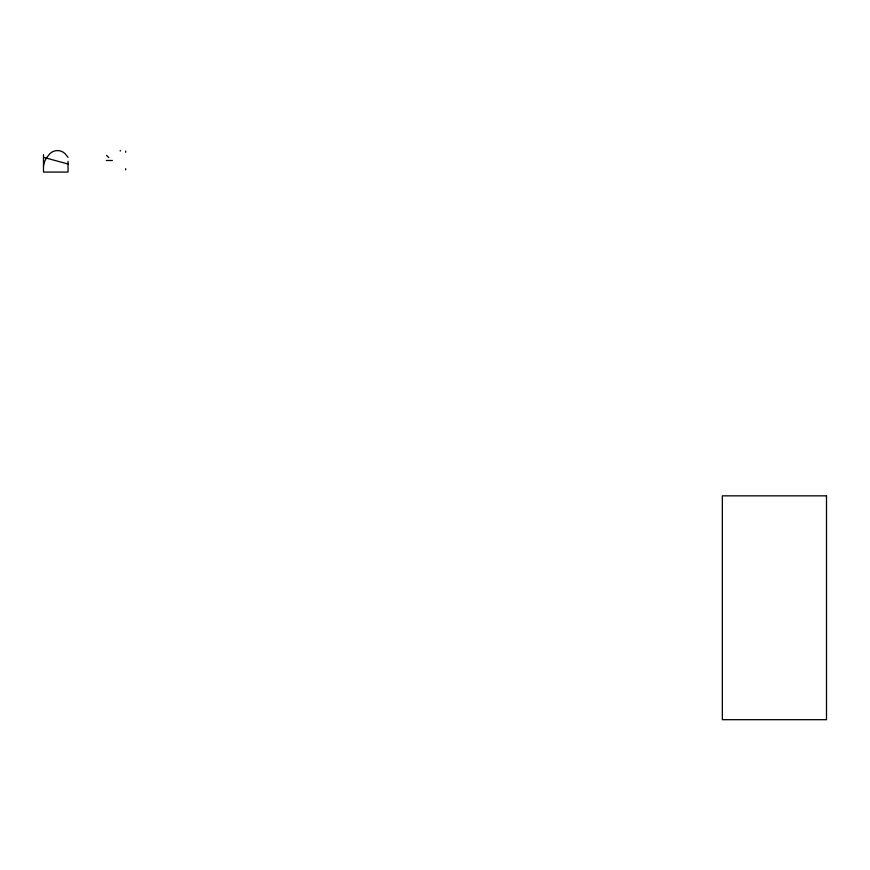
<?xml version="1.0" encoding="UTF-8"?>
<svg xmlns="http://www.w3.org/2000/svg" width="870" height="870" viewBox="0 0 870 870"><rect width="100%" height="100%" fill="white"/><g stroke="black" fill="none" stroke-linecap="round" stroke-linejoin="round"><path stroke-width="1.3" d="M120.267 151.097L120.267 150.445M106.368 160.493L112.393 160.493M43.5 157.318L68.045 164.028M106.564 155.371L108.717 157.546M125.682 151.108L125.682 152.315M125.682 168.682L125.682 169.889M68.045 161.341L68.045 172.075L43.5 172.075L43.5 154.632M43.511 165.768A19.782 19.782 0 0 1 45.229 160.254L46.317 158.351A22.881 22.881 0 0 1 48.35 155.6C52.657 148.911 62.259 148.933 66.566 155.512A29.188 29.188 0 0 1 68.045 157.318M826.5 495.846L722.35 495.846L722.35 719.686L826.5 719.686L826.5 495.846"/></g></svg>
